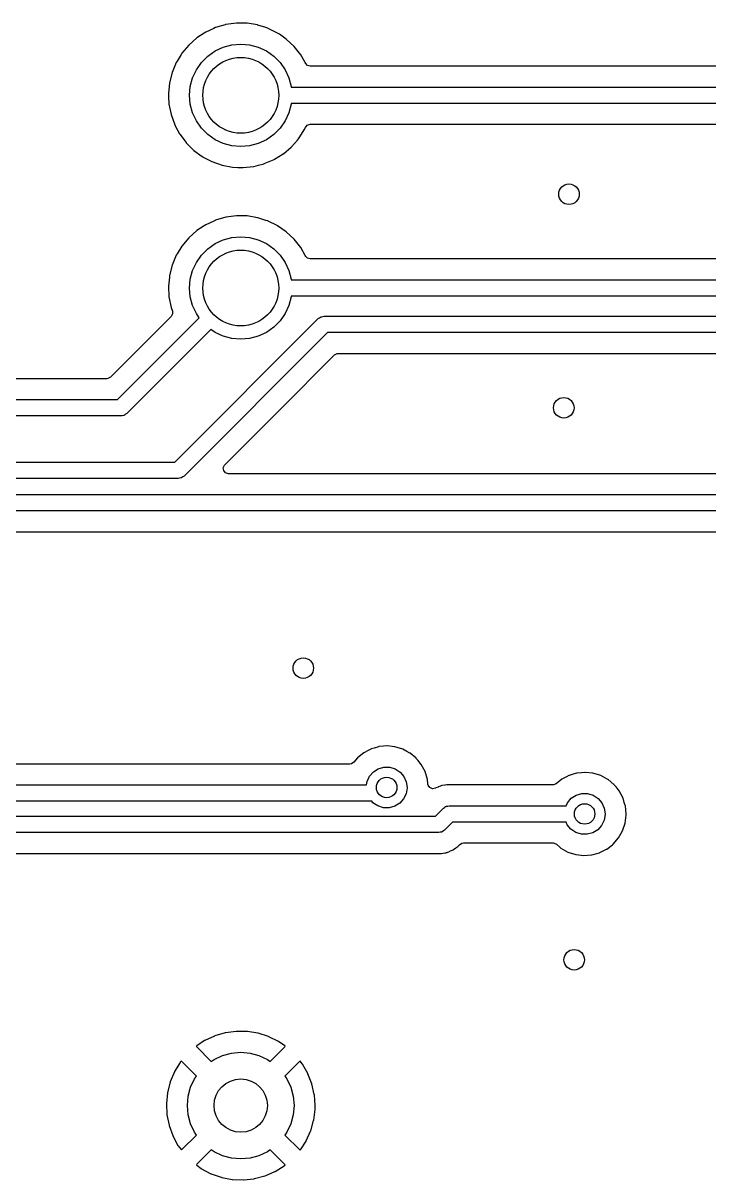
# Model space of a CAD drawing. Extents: x 41 to 172, y -238 to -26.
# Drawn here: x 75.98 to 92.69, y -135.67 to -107.46 of the extents above; entities that cross this region are included whole.
import ezdxf

# ---------------------------------------------------------------- set-up
doc = ezdxf.new("R2010")
doc.units = 0
doc.layers.add('BLACK', color=7, linetype='CONTINUOUS')

msp = doc.modelspace()

# ---------------------------------------------------------------- linework, layer by layer
at = {"layer": 'BLACK', "linetype": 'CONTINUOUS'}
for p, q in [((81.1723, -107.46), (80.9134, -107.495)), ((81.177, -107.46), (81.1723, -107.46)), ((81.3199, -107.462), (81.177, -107.46)), ((81.177, -107.46), (81.177, -107.46)), ((81.4337, -107.463), (81.3199, -107.462)), ((81.6917, -107.505), (81.4337, -107.463)), ((80.3872, -107.703), (80.2104, -107.818)), ((80.4251, -107.678), (80.3872, -107.703)), ((80.6217, -107.587), (80.4251, -107.678)), ((80.6582, -107.57), (80.6217, -107.587)), ((80.6624, -107.568), (80.6582, -107.57)), ((80.6582, -107.57), (80.6582, -107.57)), ((80.8996, -107.499), (80.6624, -107.568)), ((80.9089, -107.496), (80.8996, -107.499)), ((80.9134, -107.495), (80.9089, -107.496)), ((80.9089, -107.496), (80.9089, -107.496)), ((81.6961, -107.507), (81.6917, -107.505)), ((81.8944, -107.57), (81.6961, -107.507)), ((81.9406, -107.585), (81.8944, -107.57)), ((81.9448, -107.587), (81.9406, -107.585)), ((82.1434, -107.685), (81.9448, -107.587)), ((81.9448, -107.587), (81.9448, -107.587)), ((82.175, -107.701), (82.1434, -107.685)), ((82.1788, -107.703), (82.175, -107.701)), ((82.1789, -107.703), (82.1788, -107.703)), ((82.2223, -107.733), (82.1789, -107.703)), ((82.3898, -107.85), (82.2223, -107.733)), ((80.0115, -107.995), (79.8444, -108.196)), ((80.2065, -107.821), (80.0115, -107.995)), ((80.2104, -107.818), (80.2065, -107.821)), ((80.2104, -107.818), (80.2104, -107.818)), ((80.8525, -108.045), (81.0629, -107.989)), ((81.0629, -107.989), (81.28, -107.97)), ((81.28, -107.97), (81.4971, -107.989)), ((81.4971, -107.989), (81.7075, -108.045)), ((82.5801, -108.029), (82.3898, -107.85)), ((82.742, -108.234), (82.5801, -108.029)), ((79.8273, -108.224), (79.7304, -108.384)), ((79.8444, -108.196), (79.8273, -108.224)), ((80.3224, -108.417), (80.4765, -108.262)), ((80.4765, -108.262), (80.655, -108.137)), ((80.655, -108.137), (80.8525, -108.045)), ((81.7075, -108.045), (81.905, -108.137)), ((81.905, -108.137), (82.0835, -108.262)), ((82.0835, -108.262), (82.2376, -108.417)), ((82.8504, -108.424), (82.742, -108.234)), ((79.7088, -108.419), (79.6077, -108.66)), ((79.7304, -108.384), (79.7088, -108.419)), ((80.1054, -108.792), (80.1975, -108.595)), ((80.1975, -108.595), (80.3224, -108.417)), ((82.2376, -108.417), (82.3625, -108.595)), ((82.3625, -108.595), (82.4546, -108.792)), ((82.8643, -108.448), (82.8504, -108.424)), ((82.9056, -108.491), (82.8643, -108.448)), ((82.9737, -108.511), (82.9056, -108.491)), ((94.4773, -108.511), (82.9737, -108.511)), ((79.6077, -108.66), (79.5434, -108.914)), ((80.049, -109.003), (80.1054, -108.792)), ((82.4546, -108.792), (82.511, -109.003)), ((79.5338, -109.009), (79.5172, -109.174)), ((79.5429, -108.918), (79.5338, -109.009)), ((79.5434, -108.914), (79.5429, -108.918)), ((79.5429, -108.918), (79.5429, -108.918)), ((80.03, -109.22), (80.049, -109.003)), ((82.511, -109.003), (82.5125, -109.02)), ((82.5125, -109.02), (94.7971, -109.02)), ((79.5172, -109.174), (79.5174, -109.179)), ((79.5174, -109.179), (79.5174, -109.179)), ((79.5174, -109.179), (79.5209, -109.252)), ((79.5209, -109.252), (79.5297, -109.435)), ((79.5297, -109.435), (79.5807, -109.691)), ((80.049, -109.437), (80.03, -109.22)), ((80.1054, -109.648), (80.049, -109.437)), ((82.511, -109.437), (82.4546, -109.648)), ((82.5125, -109.42), (82.511, -109.437)), ((94.7973, -109.42), (82.5125, -109.42)), ((79.5807, -109.691), (79.669, -109.937)), ((80.1975, -109.845), (80.1054, -109.648)), ((82.4546, -109.648), (82.3625, -109.845)), ((79.669, -109.937), (79.6754, -109.949)), ((79.6754, -109.949), (79.7898, -110.162)), ((80.3224, -110.023), (80.1975, -109.845)), ((82.3625, -109.845), (82.2376, -110.023)), ((82.8297, -110.061), (82.8562, -110.003)), ((82.8562, -110.003), (82.9024, -109.949)), ((82.9024, -109.949), (82.9711, -109.928)), ((82.9711, -109.928), (94.48, -109.928)), ((79.7898, -110.162), (79.7927, -110.167)), ((79.7927, -110.167), (79.7955, -110.171)), ((79.7955, -110.171), (79.7955, -110.171)), ((79.7955, -110.171), (79.9463, -110.373)), ((80.4765, -110.178), (80.3224, -110.023)), ((80.655, -110.303), (80.4765, -110.178)), ((82.0835, -110.178), (81.905, -110.303)), ((82.2376, -110.023), (82.0835, -110.178)), ((82.6623, -110.311), (82.6853, -110.285)), ((82.6853, -110.285), (82.6883, -110.281)), ((82.6853, -110.285), (82.6853, -110.285)), ((82.6883, -110.281), (82.7197, -110.232)), ((82.7197, -110.232), (82.8272, -110.065)), ((82.8272, -110.065), (82.8297, -110.061)), ((79.9463, -110.373), (79.9463, -110.373)), ((79.9463, -110.373), (79.9491, -110.377)), ((79.9491, -110.377), (79.9524, -110.38)), ((79.9524, -110.38), (79.9524, -110.38)), ((79.9524, -110.38), (80.1312, -110.557)), ((80.1312, -110.557), (80.1347, -110.561)), ((80.1347, -110.561), (80.1385, -110.564)), ((80.1385, -110.564), (80.1385, -110.564)), ((80.1385, -110.564), (80.3417, -110.713)), ((80.8525, -110.395), (80.655, -110.303)), ((81.0629, -110.451), (80.8525, -110.395)), ((81.28, -110.47), (81.0629, -110.451)), ((81.4971, -110.451), (81.28, -110.47)), ((81.7075, -110.395), (81.4971, -110.451)), ((81.905, -110.303), (81.7075, -110.395)), ((82.3201, -110.644), (82.5124, -110.481)), ((82.5124, -110.481), (82.516, -110.478)), ((82.5124, -110.481), (82.5124, -110.481)), ((82.516, -110.478), (82.6623, -110.311)), ((80.3417, -110.713), (80.3455, -110.715)), ((80.3455, -110.715), (80.3497, -110.718)), ((80.3497, -110.718), (80.3497, -110.718)), ((80.3497, -110.718), (80.5727, -110.835)), ((80.5727, -110.835), (80.5727, -110.835)), ((80.5727, -110.835), (80.5768, -110.837)), ((80.5768, -110.837), (80.8236, -110.923)), ((81.8541, -110.887), (82.0943, -110.784)), ((82.0943, -110.784), (82.1013, -110.78)), ((82.1013, -110.78), (82.3125, -110.649)), ((82.3125, -110.649), (82.3165, -110.647)), ((82.3125, -110.649), (82.3125, -110.649)), ((82.3165, -110.647), (82.3201, -110.644)), ((82.3201, -110.644), (82.3201, -110.644)), ((80.8236, -110.923), (80.8282, -110.924)), ((80.8282, -110.924), (81.0758, -110.971)), ((81.0758, -110.971), (81.0758, -110.971)), ((81.0758, -110.971), (81.0804, -110.972)), ((81.0804, -110.972), (81.211, -110.977)), ((81.211, -110.977), (81.3369, -110.982)), ((81.3369, -110.982), (81.3369, -110.982)), ((81.3369, -110.982), (81.3415, -110.982)), ((81.3415, -110.982), (81.421, -110.974)), ((81.421, -110.974), (81.5967, -110.954)), ((81.5967, -110.954), (81.5967, -110.954)), ((81.5967, -110.954), (81.6014, -110.954)), ((81.6014, -110.954), (81.7141, -110.924)), ((81.7141, -110.924), (81.8496, -110.889)), ((81.8496, -110.889), (81.8541, -110.887)), ((81.8496, -110.889), (81.8496, -110.889)), ((80.6582, -112.27), (80.6217, -112.287)), ((80.6624, -112.268), (80.6582, -112.27)), ((80.6582, -112.27), (80.6582, -112.27)), ((80.9134, -112.195), (80.6624, -112.268)), ((81.1723, -112.16), (80.9134, -112.195)), ((81.177, -112.16), (81.1723, -112.16)), ((81.3199, -112.162), (81.177, -112.16)), ((81.177, -112.16), (81.177, -112.16)), ((81.4337, -112.163), (81.3199, -112.162)), ((81.6917, -112.205), (81.4337, -112.163)), ((81.6961, -112.207), (81.6917, -112.205)), ((81.8944, -112.27), (81.6961, -112.207)), ((81.9406, -112.285), (81.8944, -112.27)), ((80.2065, -112.521), (80.0115, -112.695)), ((80.2104, -112.518), (80.2065, -112.521)), ((80.3861, -112.403), (80.2104, -112.518)), ((80.2104, -112.518), (80.2104, -112.518)), ((80.4251, -112.378), (80.3861, -112.403)), ((80.6217, -112.287), (80.4251, -112.378)), ((81.9448, -112.287), (81.9406, -112.285)), ((82.1708, -112.399), (81.9448, -112.287)), ((81.9448, -112.287), (81.9448, -112.287)), ((82.175, -112.401), (82.1708, -112.399)), ((82.3898, -112.55), (82.175, -112.401)), ((82.5801, -112.729), (82.3898, -112.55)), ((80.0115, -112.695), (79.8444, -112.896)), ((80.4765, -112.962), (80.655, -112.837)), ((80.655, -112.837), (80.8525, -112.745)), ((80.8525, -112.745), (81.0629, -112.689)), ((81.0629, -112.689), (81.28, -112.67)), ((81.28, -112.67), (81.4971, -112.689)), ((81.4971, -112.689), (81.7075, -112.745)), ((81.7075, -112.745), (81.905, -112.837)), ((81.905, -112.837), (82.0835, -112.962)), ((82.742, -112.934), (82.5801, -112.729)), ((79.7088, -113.119), (79.6077, -113.36)), ((79.731, -113.083), (79.7088, -113.119)), ((79.8419, -112.9), (79.731, -113.083)), ((79.8444, -112.896), (79.8419, -112.9)), ((80.1975, -113.295), (80.3224, -113.117)), ((80.3224, -113.117), (80.4765, -112.962)), ((82.0835, -112.962), (82.2376, -113.117)), ((82.2376, -113.117), (82.3625, -113.295)), ((82.8504, -113.124), (82.742, -112.934)), ((79.6077, -113.36), (79.5434, -113.614)), ((80.1054, -113.492), (80.1975, -113.295)), ((82.3625, -113.295), (82.4546, -113.492)), ((82.8643, -113.148), (82.8504, -113.124)), ((82.9056, -113.191), (82.8643, -113.148)), ((82.9737, -113.212), (82.9056, -113.191)), ((114.682, -113.212), (82.9737, -113.212)), ((79.5393, -113.654), (79.5172, -113.874)), ((79.5429, -113.618), (79.5393, -113.654)), ((79.5434, -113.614), (79.5429, -113.618)), ((79.5429, -113.618), (79.5429, -113.618)), ((80.049, -113.703), (80.1054, -113.492)), ((82.4546, -113.492), (82.511, -113.703)), ((79.5172, -113.874), (79.5297, -114.135)), ((80.03, -113.92), (80.049, -113.703)), ((80.049, -114.137), (80.03, -113.92)), ((82.511, -113.703), (82.5125, -113.72)), ((82.5125, -113.72), (115.08, -113.72)), ((79.5297, -114.135), (79.5807, -114.391)), ((80.1054, -114.348), (80.049, -114.137)), ((82.511, -114.137), (82.4546, -114.348)), ((82.5125, -114.12), (82.511, -114.137)), ((115.199, -114.12), (82.5125, -114.12)), ((79.5807, -114.391), (79.6134, -114.482)), ((79.6134, -114.482), (79.6176, -114.553)), ((80.1975, -114.545), (80.1054, -114.348)), ((82.4546, -114.348), (82.3625, -114.545)), ((79.5839, -114.614), (78.1034, -116.095)), ((78.2772, -116.64), (80.2694, -114.648)), ((79.6176, -114.553), (79.5839, -114.614)), ((79.6732, -118.164), (83.1708, -114.666)), ((80.2694, -114.648), (80.1975, -114.545)), ((82.2376, -114.723), (82.0835, -114.878)), ((82.3625, -114.545), (82.2376, -114.723)), ((83.1708, -114.666), (83.1991, -114.649)), ((83.1991, -114.649), (83.2253, -114.628)), ((83.2253, -114.628), (83.2365, -114.625)), ((83.2365, -114.625), (83.2462, -114.619)), ((83.2462, -114.619), (83.2794, -114.615)), ((83.2794, -114.615), (83.312, -114.608)), ((83.312, -114.608), (116.503, -114.608)), ((80.5523, -114.931), (78.5012, -116.982)), ((83.3948, -115.008), (79.8972, -118.506)), ((80.655, -115.003), (80.5523, -114.931)), ((80.8525, -115.095), (80.655, -115.003)), ((81.0629, -115.151), (80.8525, -115.095)), ((81.7075, -115.095), (81.4971, -115.151)), ((81.905, -115.003), (81.7075, -115.095)), ((82.0835, -114.878), (81.905, -115.003)), ((116.586, -115.008), (83.3948, -115.008)), ((81.28, -115.17), (81.0629, -115.151)), ((81.4971, -115.151), (81.28, -115.17)), ((82.2096, -116.912), (83.5686, -115.553)), ((83.5686, -115.553), (83.6309, -115.519)), ((83.6309, -115.519), (83.6577, -115.516)), ((83.6577, -115.516), (116.557, -115.516)), ((78.0143, -116.131), (65.1157, -116.131)), ((78.0411, -116.129), (78.0143, -116.131)), ((78.1034, -116.095), (78.0411, -116.129)), ((64.8528, -116.64), (78.2772, -116.64)), ((78.36, -117.04), (64.7697, -117.04)), ((78.3926, -117.033), (78.36, -117.04)), ((78.4258, -117.029), (78.3926, -117.033)), ((78.4355, -117.023), (78.4258, -117.029)), ((78.4467, -117.02), (78.4355, -117.023)), ((78.4729, -116.999), (78.4467, -117.02)), ((78.5012, -116.982), (78.4729, -116.999)), ((80.8891, -118.233), (82.2096, -116.912)), ((49.3588, -118.164), (79.6732, -118.164)), ((80.8535, -118.304), (80.883, -118.239)), ((80.8636, -118.374), (80.8535, -118.304)), ((80.9101, -118.428), (80.8636, -118.374)), ((80.883, -118.239), (80.8891, -118.233)), ((80.9782, -118.448), (80.9101, -118.428)), ((128.913, -118.448), (80.9782, -118.448)), ((79.756, -118.564), (49.2757, -118.564)), ((79.7886, -118.557), (79.756, -118.564)), ((79.8218, -118.553), (79.7886, -118.557)), ((79.8315, -118.547), (79.8218, -118.553)), ((79.8427, -118.544), (79.8315, -118.547)), ((79.8689, -118.523), (79.8427, -118.544)), ((79.8972, -118.506), (79.8689, -118.523)), ((45.1872, -118.956), (129.176, -118.956)), ((129.259, -119.356), (45.1875, -119.356)), ((45.5091, -119.865), (121.236, -119.865)), ((84.3987, -125.191), (84.2811, -125.253)), ((84.4509, -125.164), (84.3987, -125.191)), ((84.4564, -125.161), (84.4509, -125.164)), ((84.4509, -125.164), (84.4509, -125.164)), ((84.5351, -125.138), (84.4564, -125.161)), ((84.6402, -125.107), (84.5351, -125.138)), ((84.6461, -125.105), (84.6402, -125.107)), ((84.6402, -125.107), (84.6402, -125.107)), ((84.6522, -125.105), (84.6461, -125.105)), ((84.6523, -125.105), (84.6522, -125.105)), ((84.7606, -125.095), (84.6523, -125.105)), ((84.8431, -125.087), (84.7606, -125.095)), ((84.8492, -125.088), (84.8431, -125.087)), ((85.0336, -125.107), (84.8492, -125.088)), ((84.8492, -125.088), (84.8492, -125.088)), ((85.0398, -125.108), (85.0336, -125.107)), ((85.0336, -125.107), (85.0336, -125.107)), ((85.2287, -125.166), (85.0398, -125.108)), ((85.3317, -125.222), (85.2287, -125.166)), ((85.4027, -125.26), (85.3317, -125.222)), ((83.9398, -125.529), (68.4177, -125.529)), ((83.9772, -125.524), (83.9398, -125.529)), ((84.0363, -125.484), (83.9772, -125.524)), ((84.127, -125.376), (84.0363, -125.484)), ((84.2811, -125.253), (84.127, -125.376)), ((85.4074, -125.264), (85.4027, -125.26)), ((85.5487, -125.381), (85.4074, -125.264)), ((85.4074, -125.264), (85.4074, -125.264)), ((85.5551, -125.386), (85.5487, -125.381)), ((85.559, -125.391), (85.5551, -125.386)), ((85.5956, -125.436), (85.559, -125.391)), ((85.559, -125.391), (85.559, -125.391)), ((85.6801, -125.54), (85.5956, -125.436)), ((84.4181, -125.826), (84.5119, -125.72)), ((84.5119, -125.72), (84.6318, -125.644)), ((84.6318, -125.644), (84.7681, -125.605)), ((84.7681, -125.605), (84.9099, -125.606)), ((84.9099, -125.606), (85.0457, -125.647)), ((85.0457, -125.647), (85.1647, -125.724)), ((85.1647, -125.724), (85.2572, -125.831)), ((85.7729, -125.714), (85.6801, -125.54)), ((85.8301, -125.904), (85.7729, -125.714)), ((89.2769, -125.809), (89.2208, -125.839)), ((89.2824, -125.806), (89.2769, -125.809)), ((89.2769, -125.809), (89.2769, -125.809)), ((89.3611, -125.783), (89.2824, -125.806)), ((89.4662, -125.752), (89.3611, -125.783)), ((89.4721, -125.751), (89.4662, -125.752)), ((89.4662, -125.752), (89.4662, -125.752)), ((89.4782, -125.75), (89.4721, -125.751)), ((89.4783, -125.75), (89.4782, -125.75)), ((89.5866, -125.74), (89.4783, -125.75)), ((89.6691, -125.733), (89.5866, -125.74)), ((89.6752, -125.733), (89.6691, -125.733)), ((89.8596, -125.753), (89.6752, -125.733)), ((89.6752, -125.733), (89.6752, -125.733)), ((89.8658, -125.753), (89.8596, -125.753)), ((89.8596, -125.753), (89.8596, -125.753)), ((90.0547, -125.812), (89.8658, -125.753)), ((90.2287, -125.906), (90.0547, -125.812)), ((68.1548, -126.038), (84.3448, -126.038)), ((84.3448, -126.038), (84.3578, -125.954)), ((84.3578, -125.954), (84.4181, -125.826)), ((85.2572, -125.831), (85.3159, -125.96)), ((85.3159, -125.96), (85.336, -126.1)), ((85.8405, -126.01), (85.8301, -125.904)), ((85.8412, -126.017), (85.8405, -126.01)), ((85.8478, -126.047), (85.8412, -126.017)), ((85.8893, -126.105), (85.8478, -126.047)), ((86.0891, -126.091), (86.0365, -126.111)), ((86.0952, -126.088), (86.0891, -126.091)), ((86.1468, -126.066), (86.0952, -126.088)), ((86.1537, -126.063), (86.1468, -126.066)), ((86.1468, -126.066), (86.1468, -126.066)), ((86.1612, -126.061), (86.1537, -126.063)), ((86.1637, -126.061), (86.1612, -126.061)), ((86.1801, -126.056), (86.1637, -126.061)), ((86.1826, -126.056), (86.1801, -126.056)), ((86.1898, -126.053), (86.1826, -126.056)), ((86.2532, -126.045), (86.1898, -126.053)), ((86.2597, -126.044), (86.2532, -126.045)), ((86.3029, -126.037), (86.2597, -126.044)), ((86.3152, -126.035), (86.3029, -126.037)), ((86.3226, -126.033), (86.3152, -126.035)), ((86.3152, -126.035), (86.3152, -126.035)), ((86.3302, -126.034), (86.3226, -126.033)), ((86.3803, -126.037), (86.3302, -126.034)), ((86.3302, -126.034), (86.3302, -126.034)), ((86.3889, -126.037), (86.3803, -126.037)), ((88.8893, -126.037), (86.3889, -126.037)), ((88.9026, -126.037), (88.8893, -126.037)), ((88.9682, -126.01), (88.9026, -126.037)), ((89.1071, -125.898), (88.9682, -126.01)), ((89.2208, -125.839), (89.1071, -125.898)), ((90.2334, -125.91), (90.2287, -125.906)), ((90.3763, -126.028), (90.2334, -125.91)), ((90.2334, -125.91), (90.2334, -125.91)), ((90.3811, -126.032), (90.3763, -126.028)), ((90.385, -126.037), (90.3811, -126.032)), ((90.4271, -126.088), (90.385, -126.037)), ((90.385, -126.037), (90.385, -126.037)), ((90.5061, -126.185), (90.4271, -126.088)), ((85.2505, -126.38), (85.1554, -126.485)), ((85.3123, -126.253), (85.2505, -126.38)), ((85.3359, -126.113), (85.3123, -126.253)), ((85.336, -126.1), (85.3359, -126.113)), ((85.9554, -126.131), (85.8893, -126.105)), ((86.0244, -126.117), (85.9554, -126.131)), ((86.0293, -126.114), (86.0244, -126.117)), ((86.0365, -126.111), (86.0293, -126.114)), ((89.2441, -126.471), (89.3379, -126.365)), ((89.3379, -126.365), (89.4578, -126.29)), ((89.4578, -126.29), (89.5941, -126.251)), ((89.5941, -126.251), (89.7359, -126.251)), ((89.7359, -126.251), (89.8717, -126.292)), ((89.8717, -126.292), (89.9907, -126.369)), ((89.9907, -126.369), (90.0832, -126.477)), ((90.5989, -126.36), (90.5061, -126.185)), ((90.6302, -126.463), (90.5989, -126.36)), ((84.4731, -126.438), (68.0717, -126.438)), ((84.5027, -126.473), (84.4731, -126.438)), ((84.6207, -126.552), (84.5027, -126.473)), ((84.7561, -126.594), (84.6207, -126.552)), ((84.8978, -126.597), (84.7561, -126.594)), ((85.0346, -126.559), (84.8978, -126.597)), ((85.1554, -126.485), (85.0346, -126.559)), ((86.0232, -126.8), (86.2188, -126.604)), ((86.2188, -126.604), (86.2471, -126.587)), ((86.2471, -126.587), (86.2733, -126.566)), ((86.2733, -126.566), (86.2845, -126.563)), ((86.2845, -126.563), (86.2942, -126.557)), ((86.2942, -126.557), (86.3274, -126.553)), ((86.3274, -126.553), (86.36, -126.546)), ((86.36, -126.546), (89.2091, -126.546)), ((89.2091, -126.546), (89.2441, -126.471)), ((90.0832, -126.477), (90.1419, -126.606)), ((90.1419, -126.606), (90.162, -126.746)), ((90.6535, -126.541), (90.6302, -126.463)), ((90.6561, -126.549), (90.6535, -126.541)), ((90.6754, -126.746), (90.6561, -126.549)), ((60.6313, -126.8), (86.0232, -126.8)), ((90.1383, -126.898), (90.0765, -127.026)), ((90.1619, -126.758), (90.1383, -126.898)), ((90.162, -126.746), (90.1619, -126.758)), ((90.6502, -126.971), (90.675, -126.774)), ((90.675, -126.774), (90.6754, -126.746)), ((86.106, -127.2), (60.5482, -127.2)), ((86.1386, -127.193), (86.106, -127.2)), ((86.1718, -127.189), (86.1386, -127.193)), ((86.1815, -127.183), (86.1718, -127.189)), ((86.1927, -127.18), (86.1815, -127.183)), ((86.2189, -127.159), (86.1927, -127.18)), ((86.2472, -127.142), (86.2189, -127.159)), ((86.4428, -126.946), (86.2472, -127.142)), ((89.2093, -126.946), (86.4428, -126.946)), ((89.2375, -127.01), (89.2093, -126.946)), ((89.3287, -127.119), (89.2375, -127.01)), ((89.4467, -127.197), (89.3287, -127.119)), ((89.5821, -127.24), (89.4467, -127.197)), ((89.8606, -127.205), (89.7238, -127.242)), ((89.9814, -127.131), (89.8606, -127.205)), ((90.0765, -127.026), (89.9814, -127.131)), ((90.4901, -127.33), (90.5878, -127.158)), ((90.5878, -127.158), (90.6502, -126.971)), ((86.583, -127.53), (86.6124, -127.497)), ((86.6124, -127.497), (86.6727, -127.459)), ((86.6727, -127.459), (86.7065, -127.454)), ((86.7065, -127.454), (88.892, -127.454)), ((88.892, -127.454), (88.9601, -127.475)), ((88.9601, -127.475), (88.9737, -127.485)), ((88.9737, -127.485), (89.0575, -127.556)), ((89.7238, -127.242), (89.5821, -127.24)), ((90.205, -127.602), (90.3393, -127.497)), ((90.3393, -127.497), (90.356, -127.484)), ((90.356, -127.484), (90.3608, -127.48)), ((90.3608, -127.48), (90.4901, -127.33)), ((60.5731, -127.709), (86.0771, -127.709)), ((86.0771, -127.709), (86.0857, -127.709)), ((86.0857, -127.709), (86.1358, -127.712)), ((86.1358, -127.712), (86.1358, -127.712)), ((86.1358, -127.712), (86.1434, -127.713)), ((86.1434, -127.713), (86.1508, -127.711)), ((86.1508, -127.711), (86.1773, -127.707)), ((86.1508, -127.711), (86.1508, -127.711)), ((86.1773, -127.707), (86.2063, -127.702)), ((86.2063, -127.702), (86.2128, -127.701)), ((86.2128, -127.701), (86.2762, -127.693)), ((86.2762, -127.693), (86.2833, -127.69)), ((86.2833, -127.69), (86.286, -127.69)), ((86.286, -127.69), (86.3023, -127.685)), ((86.3023, -127.685), (86.3048, -127.685)), ((86.3048, -127.685), (86.3123, -127.683)), ((86.3123, -127.683), (86.3708, -127.658)), ((86.3708, -127.658), (86.3769, -127.655)), ((86.3769, -127.655), (86.3775, -127.655)), ((86.3775, -127.655), (86.4367, -127.632)), ((86.4367, -127.632), (86.4429, -127.628)), ((86.4429, -127.628), (86.4453, -127.627)), ((86.4453, -127.627), (86.4601, -127.619)), ((86.4601, -127.619), (86.4624, -127.617)), ((86.4624, -127.617), (86.4693, -127.614)), ((86.4693, -127.614), (86.52, -127.575)), ((86.52, -127.575), (86.5253, -127.572)), ((86.5253, -127.572), (86.5717, -127.54)), ((86.5717, -127.54), (86.578, -127.535)), ((86.5717, -127.54), (86.5717, -127.54)), ((86.578, -127.535), (86.583, -127.53)), ((86.583, -127.53), (86.583, -127.53)), ((89.0575, -127.556), (89.0836, -127.578)), ((89.0836, -127.578), (89.2563, -127.675)), ((89.2563, -127.675), (89.4444, -127.736)), ((89.4444, -127.736), (89.6408, -127.759)), ((89.6408, -127.759), (89.6469, -127.759)), ((89.6469, -127.759), (89.8318, -127.744)), ((89.6469, -127.759), (89.6469, -127.759)), ((89.8318, -127.744), (89.8318, -127.744)), ((89.8318, -127.744), (89.838, -127.744)), ((89.838, -127.744), (90.0285, -127.691)), ((90.0285, -127.691), (90.034, -127.688)), ((90.034, -127.688), (90.1995, -127.604)), ((90.034, -127.688), (90.034, -127.688)), ((90.1995, -127.604), (90.205, -127.602)), ((90.1995, -127.604), (90.1995, -127.604)), ((80.3971, -132.275), (80.2062, -132.4)), ((80.4053, -132.27), (80.3971, -132.275)), ((80.6408, -132.162), (80.4053, -132.27)), ((80.6495, -132.158), (80.6408, -132.162)), ((80.8985, -132.086), (80.6495, -132.158)), ((80.9077, -132.084), (80.8985, -132.086)), ((81.1647, -132.049), (80.9077, -132.084)), ((81.174, -132.048), (81.1647, -132.049)), ((81.4333, -132.052), (81.174, -132.048)), ((81.4426, -132.053), (81.4333, -132.052)), ((81.6986, -132.094), (81.4426, -132.053)), ((81.7077, -132.096), (81.6986, -132.094)), ((81.9547, -132.176), (81.7077, -132.096)), ((81.9634, -132.179), (81.9547, -132.176)), ((82.196, -132.294), (81.9634, -132.179)), ((82.204, -132.298), (82.196, -132.294)), ((82.3513, -132.401), (82.204, -132.298)), ((80.2062, -132.4), (80.1971, -132.411)), ((80.1971, -132.411), (80.2017, -132.42)), ((80.2017, -132.42), (80.5614, -132.78)), ((80.8354, -132.636), (81.0543, -132.578)), ((81.0543, -132.578), (81.28, -132.558)), ((81.28, -132.558), (81.5057, -132.578)), ((81.5057, -132.578), (81.7246, -132.636)), ((81.9986, -132.78), (82.3543, -132.424)), ((82.3607, -132.413), (82.3513, -132.401)), ((82.3543, -132.424), (82.3607, -132.413)), ((79.8015, -132.809), (79.667, -133.031)), ((79.8069, -132.802), (79.8015, -132.809)), ((79.8225, -132.783), (79.8069, -132.802)), ((79.8325, -132.776), (79.8225, -132.783)), ((79.8458, -132.783), (79.8325, -132.776)), ((80.2022, -133.139), (79.8458, -132.783)), ((80.5614, -132.78), (80.63, -132.732)), ((80.63, -132.732), (80.8354, -132.636)), ((81.7246, -132.636), (81.93, -132.732)), ((81.93, -132.732), (81.9986, -132.78)), ((82.7135, -132.784), (82.3578, -133.139)), ((82.7251, -132.777), (82.7135, -132.784)), ((82.737, -132.786), (82.7251, -132.777)), ((82.7802, -132.84), (82.737, -132.786)), ((82.7854, -132.848), (82.7802, -132.84)), ((82.9141, -133.073), (82.7854, -132.848)), ((79.6627, -133.039), (79.5624, -133.278)), ((79.667, -133.031), (79.6627, -133.039)), ((80.1542, -133.208), (80.2022, -133.139)), ((82.3578, -133.139), (82.4058, -133.208)), ((82.9181, -133.082), (82.9141, -133.073)), ((83.0122, -133.324), (82.9181, -133.082)), ((79.5595, -133.287), (79.4956, -133.539)), ((79.5624, -133.278), (79.5595, -133.287)), ((79.9997, -133.632), (80.0584, -133.413)), ((80.0584, -133.413), (80.1542, -133.208)), ((82.4058, -133.208), (82.5016, -133.413)), ((82.5016, -133.413), (82.5602, -133.632)), ((83.0149, -133.332), (83.0122, -133.324)), ((83.0721, -133.585), (83.0149, -133.332)), ((79.494, -133.548), (79.468, -133.806)), ((79.4956, -133.539), (79.494, -133.548)), ((79.98, -133.858), (79.9997, -133.632)), ((82.5602, -133.632), (82.58, -133.858)), ((83.0735, -133.595), (83.0721, -133.585)), ((83.0928, -133.855), (83.0735, -133.595)), ((79.468, -133.806), (79.4678, -133.815)), ((79.4678, -133.815), (79.4802, -134.074)), ((79.9997, -134.084), (79.98, -133.858)), ((82.58, -133.858), (82.5602, -134.084)), ((83.0573, -134.215), (83.0902, -133.956)), ((83.0902, -133.956), (83.0907, -133.95)), ((83.0907, -133.95), (83.093, -133.861)), ((83.093, -133.861), (83.0928, -133.855)), ((79.4802, -134.074), (79.4814, -134.084)), ((79.4814, -134.084), (79.532, -134.338)), ((80.0584, -134.303), (79.9997, -134.084)), ((82.5602, -134.084), (82.5016, -134.303)), ((82.985, -134.474), (83.0554, -134.224)), ((83.0554, -134.224), (83.0573, -134.215)), ((79.532, -134.338), (79.5344, -134.347)), ((79.5344, -134.347), (79.6221, -134.591)), ((80.1542, -134.508), (80.0584, -134.303)), ((80.2022, -134.577), (80.1542, -134.508)), ((82.4058, -134.508), (82.3578, -134.577)), ((82.5016, -134.303), (82.4058, -134.508)), ((82.8753, -134.719), (82.9818, -134.482)), ((82.9818, -134.482), (82.985, -134.474)), ((79.6221, -134.591), (79.6259, -134.6)), ((79.6259, -134.6), (79.7487, -134.828)), ((79.7487, -134.828), (79.7537, -134.836)), ((79.7537, -134.836), (79.8237, -134.93)), ((79.8474, -134.931), (80.2022, -134.577)), ((82.3578, -134.577), (82.7161, -134.935)), ((82.7368, -134.935), (82.8708, -134.727)), ((82.8708, -134.727), (82.8753, -134.719)), ((79.8237, -134.93), (79.835, -134.938)), ((79.835, -134.938), (79.8474, -134.931)), ((80.5614, -134.936), (80.2065, -135.291)), ((80.63, -134.984), (80.5614, -134.936)), ((80.8354, -135.08), (80.63, -134.984)), ((81.0543, -135.138), (80.8354, -135.08)), ((81.7246, -135.08), (81.5057, -135.138)), ((81.93, -134.984), (81.7246, -135.08)), ((81.9986, -134.936), (81.93, -134.984)), ((82.3569, -135.294), (81.9986, -134.936)), ((82.7161, -134.935), (82.7285, -134.942)), ((82.7285, -134.942), (82.7368, -134.935)), ((80.2065, -135.291), (80.1998, -135.303)), ((80.1998, -135.303), (80.2086, -135.314)), ((80.2086, -135.314), (80.3155, -135.393)), ((80.3155, -135.393), (80.3234, -135.398)), ((80.3234, -135.398), (80.5529, -135.519)), ((81.28, -135.158), (81.0543, -135.138)), ((81.5057, -135.138), (81.28, -135.158)), ((82.1212, -135.464), (82.3417, -135.327)), ((82.3417, -135.327), (82.3493, -135.322)), ((82.3493, -135.322), (82.3546, -135.317)), ((82.3546, -135.317), (82.363, -135.304)), ((82.363, -135.304), (82.3569, -135.294)), ((80.5529, -135.519), (80.5615, -135.522)), ((80.5615, -135.522), (80.8063, -135.608)), ((80.8063, -135.608), (80.8153, -135.61)), ((80.8153, -135.61), (81.0702, -135.659)), ((81.0702, -135.659), (81.0794, -135.66)), ((81.0794, -135.66), (81.3386, -135.67)), ((81.3386, -135.67), (81.3479, -135.669)), ((81.3479, -135.669), (81.6058, -135.641)), ((81.6058, -135.641), (81.6149, -135.64)), ((81.6149, -135.64), (81.8658, -135.573)), ((81.8658, -135.573), (81.8746, -135.57)), ((81.8746, -135.57), (82.1129, -135.468)), ((82.1129, -135.468), (82.1212, -135.464))]:
    msp.add_line(p, q, dxfattribs=at)
at = {"layer": 'BLACK'}
for centre, radius in [((81.28, -109.22), 0.925), ((89.281, -111.633), 0.25), ((81.28, -113.92), 0.925), ((89.154, -116.84), 0.25), ((82.804, -123.19), 0.25), ((84.836, -126.1), 0.25), ((89.662, -126.746), 0.25), ((89.408, -130.302), 0.25), ((81.28, -133.858), 0.65)]:
    msp.add_circle(centre, radius, dxfattribs=at)

doc.saveas('drawing.dxf')
